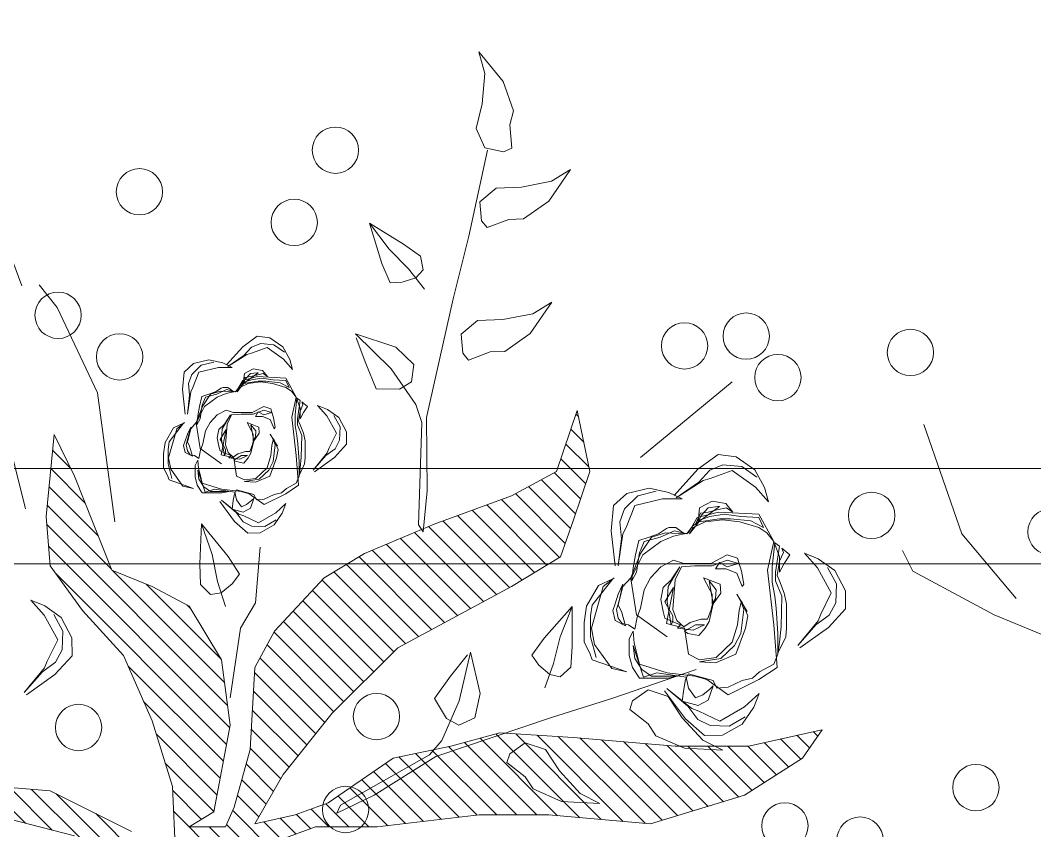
# Model space of a CAD drawing. Header units: millimetres. Extents: x -122165 to 59500, y -31598 to 53500.
# Drawn here: x 16424.6 to 16798.2, y 24159.1 to 24457.3 of the extents above; entities that cross this region are included whole.
import ezdxf

# ---------------------------------------------------------------- set-up
doc = ezdxf.new("R2010")
doc.units = ezdxf.units.MM
doc.header["$MEASUREMENT"] = 0
for name, color, linetype, lineweight in [('ARC_A_ R.C.C', 162, 'Continuous', 40), ('ARC_A_R.C.C. Hatch', 8, 'Continuous', 5), ('I_FUR', 7, 'Continuous', 18), ('Lan_Planter', 74, 'Continuous', 13)]:
    doc.layers.add(name, color=color, linetype=linetype, lineweight=lineweight)

# ---------------------------------------------------------------- blocks, each defined once
blk = doc.blocks.new('ARC$1$Existing Layout$0$col gf 180116')
at = {"layer": 'ARC_A_R.C.C. Hatch'}
h = blk.add_hatch(color=256, dxfattribs=at)
h.dxf.hatch_style = 1
h.paths.add_polyline_path([(201.73999, 26.78621), (202.64, 26.78621), (202.64, 26.48621), (201.73999, 26.48621)])
edge = h.paths.add_edge_path()
edge.add_line((216.33999, 22.98621), (216.13999, 22.98621))
edge.add_line((216.13999, 22.98621), (216.13999, 25.58621))
edge.add_line((216.13999, 25.58621), (218.33999, 25.58621))
edge.add_line((218.33999, 25.58621), (218.33999, 22.98621))
edge.add_line((218.33999, 22.98621), (218.03999, 22.98621))
h.paths.add_polyline_path([(207.13999, 25.88621), (207.43999, 25.88621), (207.43999, 26.78621), (207.13999, 26.78621)])
h.paths.add_polyline_path([(208.03999, 20.48621), (208.03999, 20.78621), (207.13999, 20.78621), (207.13999, 20.48621)])
h.paths.add_polyline_path([(202.63999, 32.78621), (202.63999, 32.48621), (201.73999, 32.48621), (201.73999, 32.78621)])
h.paths.add_polyline_path([(191.23999, 20.48621), (191.23999, 20.78621), (190.33999, 20.78621), (190.33999, 20.48621)])
h.paths.add_polyline_path([(184.03999, 20.48621), (184.03999, 20.78621), (183.13999, 20.78621), (183.13999, 20.48621)])
h.paths.add_polyline_path([(220.63999, 14.18621), (220.33999, 14.18621), (220.33999, 13.28621), (220.63999, 13.28621)])
h.paths.add_polyline_path([(220.63999, 20.48621), (220.63999, 20.78621), (219.73999, 20.78621), (219.73999, 20.48621)])
h.paths.add_polyline_path([(220.63999, 25.28621), (220.63999, 25.58621), (219.73999, 25.58621), (219.73999, 25.28621)])
h.paths.add_polyline_path([(220.63999, 32.78621), (220.63999, 32.48621), (219.73999, 32.48621), (219.73999, 32.78621)])
h.paths.add_polyline_path([(220.33999, 37.28621), (220.63999, 37.28621), (220.63999, 38.18621), (220.33999, 38.18621)])
h.paths.add_polyline_path([(201.13999, 43.28621), (201.43999, 43.28621), (201.43999, 44.18621), (201.13999, 44.18621)])
h.paths.add_polyline_path([(196.33999, 43.28621), (196.63999, 43.28621), (196.63999, 44.18621), (196.33999, 44.18621)])
h.paths.add_polyline_path([(190.33999, 43.28621), (190.63999, 43.28621), (190.63999, 44.18621), (190.33999, 44.18621)])
h.paths.add_polyline_path([(207.13999, 43.28621), (207.43999, 43.28621), (207.43999, 44.18621), (207.13999, 44.18621)])
h.paths.add_polyline_path([(220.63999, 56.78621), (220.33999, 56.78621), (220.33999, 55.88621), (220.63999, 55.88621)])
h.paths.add_polyline_path([(220.33999, 50.78621), (220.63999, 50.78621), (220.63999, 49.88621), (220.33999, 49.88621)])
h.paths.add_polyline_path([(226.33999, 50.78621), (226.63999, 50.78621), (226.63999, 49.88621), (226.33999, 49.88621)])
h.paths.add_polyline_path([(220.33999, 43.28621), (220.63999, 43.28621), (220.63999, 44.18621), (220.33999, 44.18621)])
h.paths.add_polyline_path([(232.63999, 44.18621), (232.63999, 43.88621), (231.73999, 43.88621), (231.73999, 44.18621)])
h.paths.add_polyline_path([(232.63999, 50.48621), (232.63999, 50.78621), (231.73999, 50.78621), (231.73999, 50.48621)])
h.paths.add_polyline_path([(232.63999, 55.88621), (232.63999, 56.18621), (231.73999, 56.18621), (231.73999, 55.88621)])
h.paths.add_polyline_path([(213.13999, 43.28621), (213.43999, 43.28621), (213.43999, 44.18621), (213.13999, 44.18621)])
h.paths.add_polyline_path([(226.63999, 7.88621), (226.63999, 8.18621), (225.73999, 8.18621), (225.73999, 7.88621)])
h.paths.add_polyline_path([(226.63999, 13.28621), (226.63999, 13.58621), (225.73999, 13.58621), (225.73999, 13.28621)])
h.paths.add_polyline_path([(201.73999, 20.78621), (201.73999, 20.48621), (202.63999, 20.48621), (202.63999, 20.78621)])
h.paths.add_polyline_path([(184.03999, 25.88621), (184.03999, 26.18621), (183.13999, 26.18621), (183.13999, 25.88621)])
h.paths.add_polyline_path([(183.13999, 14.18621), (183.13999, 13.88621), (184.03999, 13.88621), (184.03999, 14.18621)])
h.paths.add_polyline_path([(202.63999, 13.88621), (202.63999, 14.18621), (201.73999, 14.18621), (201.73999, 13.88621)])
h.paths.add_polyline_path([(196.33999, 13.28621), (196.63999, 13.28621), (196.63999, 14.18621), (196.33999, 14.18621)])
h.paths.add_polyline_path([(190.33999, 13.28621), (190.63999, 13.28621), (190.63999, 14.18621), (190.33999, 14.18621)])
h.paths.add_polyline_path([(196.33999, 25.88621), (196.63999, 25.88621), (196.63999, 26.78621), (196.33999, 26.78621)])
h.paths.add_polyline_path([(190.33999, 25.88621), (190.63999, 25.88621), (190.63999, 26.78621), (190.33999, 26.78621)])
h.paths.add_polyline_path([(214.03999, 13.28621), (214.03999, 13.58621), (213.13999, 13.58621), (213.13999, 13.28621)])
h.paths.add_polyline_path([(213.13999, 20.78621), (213.13999, 20.48621), (214.03999, 20.48621), (214.03999, 20.78621)])
h.paths.add_polyline_path([(213.43999, 26.78621), (213.13999, 26.78621), (213.13999, 25.88621), (213.43999, 25.88621)])
h.paths.add_polyline_path([(214.03999, 32.78621), (214.03999, 32.48621), (213.13999, 32.48621), (213.13999, 32.78621)])
h.paths.add_polyline_path([(214.03999, 7.88621), (214.03999, 8.18621), (213.13999, 8.18621), (213.13999, 7.88621)])
h.paths.add_polyline_path([(226.63999, 20.48621), (226.63999, 20.78621), (225.73999, 20.78621), (225.73999, 20.48621)])
h.paths.add_polyline_path([(226.63999, 25.28621), (226.63999, 25.58621), (225.73999, 25.58621), (225.73999, 25.28621)])
h.paths.add_polyline_path([(226.63999, 32.78621), (226.63999, 32.48621), (225.73999, 32.48621), (225.73999, 32.78621)])
h.paths.add_polyline_path([(226.63999, 37.28621), (226.63999, 37.58621), (225.73999, 37.58621), (225.73999, 37.28621)])
h.paths.add_polyline_path([(225.73999, 44.18621), (225.73999, 43.88621), (226.63999, 43.88621), (226.63999, 44.18621)])
h.paths.add_polyline_path([(226.63999, 56.78621), (226.33999, 56.78621), (226.33999, 55.88621), (226.63999, 55.88621)])
h.paths.add_polyline_path([(214.03999, 55.88621), (214.03999, 56.18621), (213.13999, 56.18621), (213.13999, 55.88621)])
h.paths.add_polyline_path([(213.13999, 37.28621), (213.43999, 37.28621), (213.43999, 38.18621), (213.13999, 38.18621)])
h.paths.add_polyline_path([(214.03999, 50.78621), (213.73999, 50.78621), (213.73999, 49.88621), (214.03999, 49.88621)])
h.paths.add_polyline_path([(207.13999, 37.28621), (207.43999, 37.28621), (207.43999, 38.18621), (207.13999, 38.18621)])
h.paths.add_polyline_path([(207.13999, 49.88621), (207.43999, 49.88621), (207.43999, 50.78621), (207.13999, 50.78621)])
h.paths.add_polyline_path([(183.13999, 50.18621), (183.13999, 49.88621), (184.03999, 49.88621), (184.03999, 50.18621)])
h.paths.add_polyline_path([(183.13999, 38.18621), (183.13999, 37.88621), (184.03999, 37.88621), (184.03999, 38.18621)])
h.paths.add_polyline_path([(201.73999, 37.58621), (201.73999, 37.28621), (202.63999, 37.28621), (202.63999, 37.58621)])
h.paths.add_polyline_path([(196.33999, 37.28621), (196.63999, 37.28621), (196.63999, 38.18621), (196.33999, 38.18621)])
h.paths.add_polyline_path([(190.33999, 37.28621), (190.63999, 37.28621), (190.63999, 38.18621), (190.33999, 38.18621)])
h.paths.add_polyline_path([(201.13999, 49.88621), (201.43999, 49.88621), (201.43999, 50.78621), (201.13999, 50.78621)])
h.paths.add_polyline_path([(196.33999, 49.88621), (196.63999, 49.88621), (196.63999, 50.78621), (196.33999, 50.78621)])
h.paths.add_polyline_path([(190.33999, 49.88621), (190.63999, 49.88621), (190.63999, 50.78621), (190.33999, 50.78621)])
h.paths.add_polyline_path([(220.63999, 8.18621), (220.33999, 8.18621), (220.33999, 7.28621), (220.63999, 7.28621)])
h.paths.add_polyline_path([(195.73999, 20.48621), (195.73999, 20.78621), (196.63999, 20.78621), (196.63999, 20.48621)])
h.paths.add_polyline_path([(183.13999, 43.58621), (183.13999, 43.28621), (184.03999, 43.28621), (184.03999, 43.58621)])
blk = doc.blocks.new('ARC')
at = {"layer": 'ARC_A_ R.C.C', "extrusion": (4.48937e-09, -4.26518e-20, 1), "xscale": 999.9941761349517, "yscale": 999.9941761349517, "zscale": 999.9941761349517}
blk.add_blockref('ARC$1$Existing Layout$0$col gf 180116', (-183138.93, -13286.14, -0.89), dxfattribs=at)
blk = doc.blocks.new('b-85')
at = {"color": 97, "true_color": 0x446a2a}
for p, q in [((280.98, 622.72), (301.12, 632.69)), ((238.57, 543.73), (280.98, 622.72)), ((317.03, 575.18), (423.06, 611.99)), ((254.47, 522.26), (317.03, 575.18)), ((201.46, 454), (238.57, 543.73)), ((36.57, 221.08), (73.76, 258.27)), ((557.71, 224.7), (648.9, 258.45)), ((24.39, 173.32), (44.53, 252.31)), ((29.93, 195.04), (71.09, 236.2)), ((341.41, 220.87), (393.37, 233.9)), ((22.67, 168.38), (69.34, 215.06)), ((536.51, 190.19), (558.77, 207.83)), ((67.86, 197.09), (28.63, 118.1)), ((129.14, 22.69), (305.06, 198.6)), ((150.63, 24.78), (326.15, 200.3)), ((282.84, 137.59), (345.1, 199.86)), ((314.92, 150.27), (362.8, 198.15)), ((333.99, 200.93), (413.51, 193.26)), ((12.29, 138.61), (64.98, 191.3)), ((112.87, 25.82), (278.58, 191.53)), ((347, 162.95), (380.49, 196.44)), ((413.51, 193.26), (373.22, 173.32)), ((380.23, 176.79), (398.18, 194.74)), ((453.8, 151.08), (536.51, 190.19)), ((373.22, 173.32), (282.04, 137.28)), ((199.33, 125.77), (242.81, 165.65)), ((1.91, 108.83), (45.84, 152.76)), ((328.69, 134.21), (453.8, 151.08)), ((172.99, 27.75), (281.7, 136.46)), ((282.04, 137.28), (266.13, 98.16)), ((96.6, 28.95), (188.9, 121.24)), ((135.72, 98.16), (199.33, 125.77)), ((80.33, 32.07), (154.63, 106.37)), ((195.67, 31.03), (268.41, 103.76)), ((64.06, 35.2), (123.06, 94.2)), ((72.1, 78.22), (135.72, 98.16)), ((266.13, 98.16), (247.05, 62.12)), ((47.79, 38.33), (94.81, 85.34)), ((-203.28, -173.95), (47.78, 77.11)), ((-11.66, 74.39), (72.1, 78.22)), ((40.29, 50.23), (68.11, 78.04)), ((32.87, 62.12), (32.87, 26.84)), ((47.71, 38.35), (32.87, 62.12)), ((247.05, 62.12), (195.09, 30.68)), ((244.81, 60.76), (248.04, 64)), ((268.06, 51.27), (258.32, 41.49)), ((288.11, 51.86), (268.06, 51.27)), ((326.79, 50.12), (288.11, 51.86)), ((295.1, 24.33), (326.79, 50.12)), ((297, 39.75), (326.79, 50.12)), ((-177.39, -167.46), (32.87, 42.8)), ((258.32, 41.49), (259.99, 31.16)), ((270.79, 34.48), (297, 39.75)), ((131.48, 22.24), (47.71, 38.35)), ((195.09, 30.68), (131.48, 22.24)), ((246.83, 26.96), (270.79, 34.48)), ((259.99, 31.16), (268.67, 20.34)), ((-39.59, -49.05), (35.25, 25.79)), ((-11.28, -40.14), (48.7, 19.84)), ((32.87, 26.84), (51.95, 18.41)), ((225.84, 12.27), (157.98, 22.24)), ((268.67, 20.34), (278.02, 13.2)), ((278.02, 13.2), (295.1, 24.33)), ((42.81, -5.45), (63.51, 15.25)), ((51.95, 18.41), (108.15, 3.07)), ((55.1, -12.56), (78.75, 11.09)), ((250.23, -2.3), (225.84, 12.27)), ((329.22, 18.17), (317.87, 5.32)), ((67.39, -19.67), (93.99, 6.93)), ((79.68, -26.78), (109.45, 2.99)), ((90.95, -34.9), (127.78, 1.93)), ((101.72, -43.53), (146.12, 0.87)), ((108.15, 3.07), (187.67, -1.53)), ((317.87, 5.32), (318.16, -6.93)), ((324.64, 1.36), (324.39, -11.39)), ((328.93, 9.8), (324.64, 1.36)), ((36.05, -1.53), (44.53, -40.65)), ((83.76, -29.14), (36.05, -1.53)), ((112.5, -52.15), (164.46, -0.19)), ((123.27, -60.78), (182.79, -1.25)), ((134.04, -69.4), (196.87, -6.57)), ((187.67, -1.53), (222.66, -20.71)), ((304.3, -6.9), (250.23, -2.3)), ((318.16, -6.93), (325.74, -20.43)), ((20.89, -27.37), (37.95, -10.31)), ((144.64, -78.2), (209.4, -13.44)), ((324.39, -11.39), (330.67, -22.43)), ((32.87, -60.59), (20.15, -25.31)), ((26.03, -41.63), (41.41, -26.25)), ((143.14, -76.69), (83.76, -29.14)), ((154.34, -87.9), (221.93, -20.31)), ((164.04, -97.6), (232.13, -29.51)), ((222.66, -20.71), (274.62, -69.02)), ((325.74, -20.43), (337.09, -28.19)), ((173.73, -107.3), (242.18, -38.86)), ((31.17, -55.88), (45.03, -42.02)), ((44.53, -40.65), (56.2, -72.86)), ((183.43, -117), (252.23, -48.2)), ((32.87, -73.58), (50.19, -56.27)), ((193.12, -126.7), (262.28, -57.55)), ((32.87, -120.4), (32.87, -60.59)), ((202.82, -136.4), (272.33, -66.9)), ((32.87, -92.98), (55.34, -70.51)), ((56.2, -72.86), (99.67, -135.74)), ((206.76, -140.34), (143.14, -76.69)), ((210.79, -147.84), (280.21, -78.41)), ((274.62, -69.02), (297.94, -108.13)), ((32.87, -112.38), (62.82, -82.43)), ((46.41, -81.15), (53.93, -84.66)), ((63.67, -117.32), (46.41, -81.15)), ((53.93, -84.66), (102.7, -171)), ((34.07, -130.58), (70.74, -93.9)), ((217.57, -160.45), (287.46, -90.56)), ((36.11, -147.93), (78.67, -105.37)), ((224.35, -173.07), (294.71, -102.71)), ((297.94, -108.13), (326.57, -175.62)), ((477.11, -133.99), (510.96, -99.29)), ((510.96, -99.29), (498.31, -138.49)), ((38.16, -165.28), (86.6, -116.84)), ((101.37, -177.41), (63.67, -117.32)), ((231.13, -185.68), (301.14, -115.67)), ((457.85, -119.39), (482.42, -109.19)), ((579.25, -124.83), (618.33, -112.87)), ((593.12, -131.84), (618.33, -112.87)), ((618.33, -112.87), (598.23, -145.97)), ((44.53, -219.33), (32.87, -120.4)), ((457.61, -142.13), (457.85, -119.39)), ((560.5, -132.82), (579.25, -124.83)), ((40.21, -182.63), (94.53, -128.31)), ((99.67, -135.74), (111.33, -191.73)), ((237.92, -198.3), (306.92, -129.3)), ((442.74, -158), (477.11, -133.99)), ((561.23, -144.56), (560.5, -132.82)), ((574.14, -150.68), (593.12, -131.84)), ((42.25, -199.99), (100.84, -141.39)), ((266.13, -250.78), (206.76, -140.34)), ((244.7, -210.91), (312.7, -142.92)), ((464.56, -153.73), (457.61, -142.13)), ((498.31, -138.49), (481.39, -155.84)), ((565.38, -157.79), (561.23, -144.56)), ((598.23, -145.97), (586.57, -162.29)), ((44.3, -217.34), (104.19, -157.45)), ((251.48, -223.53), (318.47, -156.54)), ((481.39, -155.84), (464.56, -153.73)), ((554.56, -166.39), (574.14, -150.68)), ((319.06, -164.89), (325.97, -160.3)), ((358.93, -168.98), (319.06, -164.89)), ((325.97, -160.3), (425.08, -163.61)), ((425.08, -163.61), (442.74, -158)), ((573.03, -164.94), (565.38, -157.79)), ((586.57, -162.29), (573.03, -164.94)), ((44.53, -236.5), (107.53, -173.5)), ((102.7, -171), (116.68, -183.16)), ((137.97, -187.59), (157.51, -175.96)), ((157.51, -175.96), (179.02, -191.63)), ((258.26, -236.14), (324.25, -170.16)), ((326.57, -175.62), (354.14, -250.78)), ((429.86, -168.08), (358.93, -168.98)), ((545.14, -194.16), (429.86, -168.08)), ((139.12, -289.41), (101.37, -177.41)), ((116.68, -183.16), (155.08, -200.01)), ((265.05, -248.76), (329.69, -184.12)), ((44.53, -255.9), (110.88, -189.55)), ((111.33, -191.73), (124.05, -239.27)), ((131.69, -199.57), (137.97, -187.59)), ((179.02, -191.63), (199.74, -208.01)), ((605.92, -209.29), (545.14, -194.16)), ((44.53, -275.3), (114.87, -204.96)), ((138.64, -215.03), (131.69, -199.57)), ((155.08, -200.01), (202.33, -210.84)), ((272.26, -260.95), (334.89, -198.31)), ((485.54, -209.05), (492.25, -203.42)), ((492.25, -203.42), (510.72, -201.97)), ((510.72, -201.97), (523.96, -217.75)), ((162.27, -220.45), (138.64, -215.03)), ((202.33, -210.84), (162.27, -220.45)), ((279.55, -273.05), (340.1, -212.5)), ((493.57, -230.17), (485.54, -209.05)), ((689.2, -227.58), (605.92, -209.29)), ((691.34, -224.77), (710.17, -216.41)), ((710.17, -216.41), (734.13, -222.36)), ((43.79, -295.43), (118.97, -220.26)), ((44.53, -286.82), (44.53, -219.33)), ((523.96, -217.75), (524.88, -242.41)), ((614.1, -227.13), (620.81, -221.5)), ((620.81, -221.5), (639.28, -220.05)), ((639.28, -220.05), (652.52, -235.83)), ((687.62, -242.92), (691.34, -224.77)), ((734.13, -222.36), (763.7, -224.96)), ((784.44, -219.08), (755.76, -242.74)), ((763.7, -224.96), (784.44, -219.08)), ((41.97, -316.65), (123.06, -235.56)), ((286.84, -285.16), (345.3, -226.69)), ((493.96, -244.14), (493.57, -230.17)), ((622.13, -248.25), (614.1, -227.13)), ((652.52, -235.83), (653.44, -260.5)), ((124.05, -239.27), (119.81, -310.59)), ((294.13, -297.27), (350.51, -240.89)), ((511.29, -268.84), (493.96, -244.14)), ((524.88, -242.41), (530.57, -271.55)), ((691.18, -250.93), (687.62, -242.92)), ((755.76, -242.74), (727.22, -252.55)), ((40.16, -337.87), (123.13, -254.9)), ((81.53, -264.13), (95.38, -246.28)), ((95.38, -246.28), (103.68, -249.08)), ((103.68, -249.08), (114.54, -264.09)), ((294.76, -298.32), (266.13, -250.78)), ((307.87, -302.92), (356.18, -254.61)), ((354.14, -250.78), (377.46, -294.49)), ((622.52, -262.22), (622.13, -248.25)), ((713.69, -249.06), (691.18, -250.93)), ((727.22, -252.55), (713.69, -249.06)), ((69.81, -271.74), (81.53, -264.13)), ((114.54, -264.09), (107.96, -283.61)), ((639.85, -286.92), (622.52, -262.22)), ((653.44, -260.5), (659.13, -289.63)), ((38.34, -359.08), (121.9, -275.52)), ((57.74, -299.39), (69.81, -271.74)), ((189.85, -277.33), (199.49, -270.59)), ((199.49, -270.59), (216.08, -282.44)), ((322.23, -307.96), (362.93, -267.26)), ((541.96, -289.85), (511.29, -268.84)), ((530.57, -271.55), (541.96, -289.85)), ((107.96, -283.61), (87.38, -297.24)), ((167.74, -282.99), (191.35, -291.54)), ((180.71, -287.76), (189.85, -277.33)), ((216.08, -282.44), (246.63, -309.58)), ((336.66, -312.93), (369.68, -279.91)), ((36.05, -385.75), (44.53, -286.82)), ((157.85, -349.18), (139.12, -289.41)), ((178.59, -298.01), (180.71, -287.76)), ((191.35, -291.54), (217.31, -297.94)), ((351.16, -317.82), (376.43, -292.55)), ((377.46, -294.49), (436.84, -314.43)), ((670.53, -307.93), (639.85, -286.92)), ((659.13, -289.63), (670.53, -307.93)), ((36.52, -380.3), (120.67, -296.14)), ((55.77, -336.52), (57.74, -299.39)), ((87.38, -297.24), (65.46, -317.27)), ((187.91, -308.2), (178.59, -298.01)), ((217.31, -297.94), (246.63, -309.58)), ((329.75, -310.59), (294.76, -298.32)), ((365.67, -322.72), (389.76, -298.62)), ((382.02, -325.76), (404.28, -303.5)), ((119.81, -310.59), (111.33, -409.52)), ((207.91, -309.65), (187.91, -308.2)), ((246.63, -309.58), (207.91, -309.65)), ((377.46, -326.7), (329.75, -310.59)), ((436.84, -314.43), (377.46, -326.7)), ((406.47, -320.7), (418.81, -308.37)), ((430.92, -315.65), (433.33, -313.25)), ((39.39, -396.82), (119.27, -316.95)), ((65.46, -317.27), (55.77, -336.52)), ((43.89, -411.72), (117.45, -338.16)), ((48.39, -426.62), (115.63, -359.38)), ((52.89, -441.51), (113.81, -380.6)), ((121.3, -390.91), (133.03, -383.31)), ((464.41, -464.74), (391.25, -375.78)), ((63.62, -477.01), (36.05, -385.75)), ((109.24, -418.57), (121.3, -390.91)), ((57.39, -456.41), (111.99, -401.81)), ((111.33, -409.52), (111.33, -480.85)), ((61.89, -471.31), (111.33, -421.87)), ((107.27, -455.7), (109.24, -418.57)), ((68.31, -484.29), (111.33, -441.27)), ((116.96, -436.45), (107.27, -455.7)), ((121.47, -437.98), (121.89, -455.46)), ((75.9, -496.09), (111.33, -460.67)), ((99.67, -533), (63.62, -477.01)), ((83.5, -507.89), (111.33, -480.06)), ((111.33, -480.85), (127.23, -552.17)), ((91.1, -519.69), (114.72, -496.07)), ((98.7, -531.49), (118.26, -511.93)), ((109.65, -539.94), (121.8, -527.79)), ((127.23, -552.17), (99.67, -533)), ((121.09, -547.9), (125.34, -543.65))]:
    blk.add_line(p, q, dxfattribs=at)
at = {"color": 30, "true_color": 0xef731a}
for p, q in [((72.1, 248.48), (67.86, 197.09)), ((160.95, 220.15), (180.84, 192.39)), ((163.23, 222.2), (183.27, 204.58)), ((187.25, 202.46), (163.23, 222.2)), ((252.68, 215.82), (238.45, 202.98)), ((247.26, 202.37), (252.68, 215.82)), ((183.27, 204.58), (192.79, 191.75)), ((193.79, 199.8), (187.25, 202.46)), ((214.26, 189.71), (193.79, 199.8)), ((238.45, 202.98), (214.26, 189.71)), ((235.88, 186.37), (247.26, 202.37)), ((242.81, 165.65), (286.28, 197.09)), ((286.28, 197.09), (333.99, 200.93)), ((180.84, 192.39), (198.89, 175.84)), ((192.79, 191.75), (204.73, 185.39)), ((222.93, 184.68), (238.87, 193.36)), ((204.73, 185.39), (222.93, 184.68)), ((216.38, 175.91), (235.88, 186.37)), ((198.89, 175.84), (216.38, 175.91)), ((361.24, 57.98), (369.41, 81.6)), ((379.8, 79.99), (363.47, 68.18)), ((369.41, 81.6), (373.86, 83.21)), ((384.99, 82.67), (370.89, 78.91)), ((373.86, 83.21), (381.28, 86.97)), ((390.93, 82.14), (379.8, 79.99)), ((381.28, 86.97), (394.64, 86.97)), ((399.09, 82.67), (384.99, 82.67)), ((419.13, 74.08), (390.93, 82.14)), ((394.64, 86.97), (405.77, 85.36)), ((406.52, 81.6), (399.09, 82.67)), ((405.77, 85.36), (419.88, 77.3)), ((424.33, 67.64), (406.52, 81.6)), ((425.07, 66.57), (419.13, 74.08)), ((419.88, 77.3), (424.33, 67.64)), ((363.47, 68.18), (361.24, 57.98)), ((392.41, 59.05), (396.12, 66.03)), ((402.06, 61.74), (392.41, 59.05)), ((393.9, 61.2), (393.16, 56.9)), ((397.61, 63.88), (393.9, 61.2)), ((396.12, 66.03), (402.8, 67.64)), ((403.55, 64.96), (397.61, 63.88)), ((406.52, 63.88), (402.06, 61.74)), ((402.8, 67.64), (407.26, 66.03)), ((409.48, 63.35), (403.55, 64.96)), ((419.13, 60.66), (406.52, 63.88)), ((407.26, 66.03), (413.94, 63.88)), ((420.62, 60.66), (409.48, 63.35)), ((413.94, 63.88), (420.62, 60.66)), ((425.07, 55.29), (419.13, 60.66)), ((433.23, 66.03), (456.99, 68.71)), ((433.23, 63.88), (451.79, 61.74)), ((454.76, 60.66), (433.23, 63.88)), ((451.79, 61.74), (462.92, 62.81)), ((459.21, 58.51), (454.76, 60.66)), ((456.99, 68.71), (474.06, 67.1)), ((462.92, 62.81), (471.83, 59.59)), ((471.83, 59.59), (480.74, 50.46)), ((474.06, 67.1), (482.22, 57.98)), ((364.21, 54.22), (356.79, 49.39)), ((356.79, 49.39), (356.79, 42.95)), ((379.05, 53.68), (357.53, 46.7)), ((360.5, 30.6), (366.44, 49.39)), ((362.73, 47.78), (370.15, 52.61)), ((372.37, 56.37), (364.21, 54.22)), ((366.44, 49.39), (374.6, 51.54)), ((370.15, 52.61), (379.05, 53.68)), ((383.51, 56.37), (372.37, 56.37)), ((374.6, 51.54), (380.54, 53.15)), ((380.54, 53.15), (388.7, 53.68)), ((388.7, 53.68), (383.51, 56.37)), ((384.99, 30.6), (399.84, 51.54)), ((393.16, 56.9), (390.19, 52.61)), ((390.19, 52.61), (398.35, 51)), ((398.35, 51), (404.29, 48.85)), ((399.84, 51.54), (424.33, 55.29)), ((422.84, 54.76), (431.75, 53.68)), ((428.78, 51.54), (422.84, 54.76)), ((424.33, 55.29), (440.66, 47.24)), ((441.4, 48.85), (425.07, 55.29)), ((442.14, 49.39), (428.78, 51.54)), ((431.75, 53.68), (440.66, 52.07)), ((440.66, 52.07), (450.31, 49.93)), ((443.63, 48.85), (442.14, 49.39)), ((450.31, 49.93), (452.53, 42.95)), ((474.06, 52.61), (459.21, 58.51)), ((478.51, 33.82), (474.06, 52.61)), ((480.74, 50.46), (483.7, 38.11)), ((482.22, 57.98), (485.93, 42.95)), ((356.79, 42.95), (356.79, 30.06)), ((357.53, 46.7), (360.5, 37.58)), ((358.27, 41.34), (362.73, 47.78)), ((358.27, 23.62), (358.27, 41.34)), ((404.29, 48.85), (416.91, 46.17)), ((416.91, 46.17), (425.07, 41.87)), ((425.07, 41.87), (432.49, 34.89)), ((440.66, 47.24), (449.56, 34.89)), ((452.53, 41.34), (441.4, 48.85)), ((449.56, 46.17), (443.63, 48.85)), ((452.53, 35.43), (449.56, 46.17)), ((452.53, 42.95), (454.76, 36.5)), ((455.5, 31.67), (452.53, 41.34)), ((485.93, 42.95), (482.96, 29.53)), ((348.38, 32.46), (329.22, 18.17)), ((336.35, 13.82), (349.85, 30.89)), ((349.85, 30.89), (337.78, 16.63)), ((356.79, 30.06), (358.27, 23.62)), ((360.5, 37.58), (357.53, 17.72)), ((358.27, 11.81), (360.5, 30.6)), ((393.9, 31.14), (390.93, 18.79)), ((408.74, 30.6), (393.16, 27.92)), ((418.39, 26.3), (393.9, 31.14)), ((394.64, 25.77), (397.61, 32.21)), ((397.61, 32.21), (402.06, 33.28)), ((399.09, 26.84), (408.74, 32.21)), ((402.06, 33.28), (410.23, 34.89)), ((408.74, 32.21), (418.39, 26.3)), ((419.13, 30.06), (408.74, 30.6)), ((410.23, 34.89), (418.39, 33.28)), ((418.39, 33.28), (423.59, 27.92)), ((432.49, 22.01), (419.13, 30.06)), ((432.49, 34.89), (436.95, 26.3)), ((449.56, 34.89), (453.27, 26.3)), ((456.99, 25.77), (452.53, 35.43)), ((454.76, 36.5), (458.47, 31.14)), ((454.76, 18.79), (455.5, 31.67)), ((458.47, 31.14), (459.21, 29.53)), ((478.51, 20.4), (478.51, 33.82)), ((338.23, 9.66), (341.2, 20.4)), ((341.2, 20.4), (349.37, 19.33)), ((389.44, 12.88), (390.93, 23.62)), ((390.93, 23.62), (393.16, 21.47)), ((396.12, 24.16), (391.67, 19.33)), ((393.16, 27.92), (395.38, 26.84)), ((393.16, 21.47), (394.64, 25.77)), ((395.38, 26.84), (399.09, 26.84)), ((403.55, 26.84), (396.12, 24.16)), ((423.59, 25.23), (403.55, 26.84)), ((423.59, 27.92), (432.49, 22.01)), ((432.49, 20.94), (423.59, 25.23)), ((433.23, 11.81), (432.49, 20.94)), ((436.95, 26.3), (434.72, 19.33)), ((453.27, 26.3), (455.5, 16.1)), ((454.76, 17.18), (456.99, 25.77)), ((459.21, 24.69), (454.76, 18.79)), ((459.21, 29.53), (459.21, 24.69)), ((482.96, 29.53), (478.51, 20.4)), ((479.38, 24.58), (490, 9.21)), ((491.15, 6.27), (479.38, 24.58)), ((480.99, 25.99), (498.67, 9.91)), ((337.78, 16.63), (328.93, 9.8)), ((334.57, 9.21), (336.35, 13.82)), ((350.11, 16.1), (343.43, 11.27)), ((343.43, 11.27), (345.65, 6.44)), ((349.37, 19.33), (356.05, 18.25)), ((357.53, 17.72), (350.11, 16.1)), ((359.76, 16.1), (355.3, -0.54)), ((356.05, 18.25), (359.76, 16.1)), ((356.05, 3.76), (358.27, 11.81)), ((373.12, 16.1), (369.41, 8.59)), ((390.93, 18.79), (373.12, 16.1)), ((385.73, 9.13), (387.22, 16.64)), ((387.22, 16.64), (388.7, 18.79)), ((388.7, 18.79), (393.16, 11.27)), ((393.16, 5.37), (389.44, 12.88)), ((391.67, 19.33), (394.64, 15.03)), ((393.16, 11.27), (393.16, 5.37)), ((394.64, 15.03), (396.87, 7.52)), ((433.23, 0), (433.23, 11.81)), ((434.72, 19.33), (434.72, 1.07)), ((459.95, 13.42), (454.76, 17.18)), ((454.76, 15.57), (464.41, 8.05)), ((459.21, 12.88), (454.76, 15.57)), ((455.5, 16.1), (465.89, 10.2)), ((462.92, 4.83), (459.21, 12.88)), ((473.31, -4.83), (459.95, 13.42)), ((461.44, 11.27), (468.86, 8.05)), ((462.92, 9.13), (461.44, 11.27)), ((465.89, 10.2), (469.6, -4.29)), ((498.67, 9.91), (508.71, -3.99)), ((327.79, -5.26), (334.57, 9.21)), ((341.94, 2.68), (338.23, 9.66)), ((351.59, -0.54), (341.94, 2.68)), ((345.65, 6.44), (349.37, 1.61)), ((345.65, -10.74), (356.05, 3.76)), ((349.37, 1.61), (351.59, -0.54)), ((367.18, -2.15), (367.92, 8.59)), ((367.92, 8.59), (370.15, -5.91)), ((369.41, 8.59), (370.89, -2.68)), ((390.93, 4.83), (385.73, 9.13)), ((395.38, 2.15), (390.93, 4.83)), ((407.26, -0.54), (395.38, 2.15)), ((396.87, 7.52), (396.87, 3.22)), ((396.87, 3.22), (402.8, 1.07)), ((402.8, 1.07), (406.52, 0)), ((406.52, 0), (414.68, -5.91)), ((422.84, 2.15), (407.26, -0.54)), ((407.26, 0), (410.97, -2.15)), ((413.94, 0), (407.26, 0)), ((416.91, 1.61), (413.94, 0)), ((425.07, 5.91), (416.91, 1.61)), ((416.91, -2.68), (422.84, 2.15)), ((420.62, -5.37), (425.07, 5.91)), ((436.95, -10.2), (433.23, 0)), ((434.72, 1.07), (440.66, -10.2)), ((462.92, 9.66), (467.38, 7.52)), ((472.57, 8.59), (462.92, 9.66)), ((465.15, -4.83), (462.92, 9.13)), ((464.41, -6.98), (462.92, 4.83)), ((464.41, 8.05), (466.63, 1.61)), ((466.63, 1.61), (468.12, -8.05)), ((467.38, 7.52), (472.57, 2.68)), ((468.86, 8.05), (469.6, 2.68)), ((469.6, 2.68), (471.09, -3.22)), ((477.02, 0), (472.57, 8.59)), ((472.57, 2.68), (473.31, -3.76)), ((475.54, -9.13), (477.02, 0)), ((490, 9.21), (498.14, 1.55)), ((492.47, 1.51), (491.15, 6.27)), ((497.81, -13.55), (492.47, 1.51)), ((498.14, 1.55), (501.59, -7.27)), ((337.4, -22.01), (327.79, -5.26)), ((355.3, -0.54), (350.11, -3.22)), ((350.11, -3.22), (350.85, -10.74)), ((373.12, -16.1), (367.18, -2.15)), ((370.15, -5.91), (379.05, -15.03)), ((370.89, -2.68), (381.28, -13.42)), ((410.97, -2.15), (416.91, -2.68)), ((414.68, -5.91), (420.62, -5.37)), ((428.04, -16.64), (431.01, -9.13)), ((431.01, -2.15), (435.46, -4.83)), ((431.01, -9.13), (431.01, -2.15)), ((435.46, -4.83), (432.49, -10.2)), ((462.92, -18.79), (464.41, -6.98)), ((465.15, -12.35), (465.15, -4.83)), ((468.12, -8.05), (466.63, -19.33)), ((469.6, -4.29), (468.12, -31.67)), ((469.6, -13.96), (475.54, -9.13)), ((472.57, -9.66), (469.6, -13.96)), ((471.09, -3.22), (472.57, -9.66)), ((473.31, -3.76), (473.31, -4.83)), ((501.59, -7.27), (500.6, -19.99)), ((508.71, -3.99), (507.23, -16.15)), ((356.05, -31.67), (345.65, -10.74)), ((350.85, -10.74), (355.3, -20.4)), ((390.93, -22.55), (373.12, -16.1)), ((379.05, -15.03), (387.22, -19.33)), ((381.28, -13.42), (393.16, -17.18)), ((387.22, -19.33), (403.55, -21.47)), ((393.16, -17.18), (402.8, -18.25)), ((413.94, -16.64), (402.06, -23.62)), ((402.8, -18.25), (409.48, -19.86)), ((408, -19.86), (413.94, -16.64)), ((419.13, -20.4), (428.04, -16.64)), ((438.43, -17.18), (429.52, -19.86)), ((432.49, -10.2), (434.72, -17.72)), ((434.72, -17.72), (436.95, -10.2)), ((440.66, -10.2), (438.43, -17.18)), ((459.21, -31.67), (462.92, -18.79)), ((463.67, -26.3), (465.15, -12.35)), ((466.63, -19.33), (465.89, -31.67)), ((486.62, -29.28), (497.81, -13.55)), ((507.23, -16.15), (498.38, -28.85)), ((337.09, -28.19), (346.58, -31.79)), ((346.58, -31.79), (337.4, -22.01)), ((355.3, -20.4), (356.79, -27.38)), ((356.79, -27.38), (361.24, -32.21)), ((399.09, -24.16), (390.93, -22.55)), ((409.48, -19.86), (399.09, -24.16)), ((403.55, -21.47), (408, -19.86)), ((420.62, -21.47), (419.13, -20.4)), ((429.52, -19.86), (420.62, -21.47)), ((459.21, -34.89), (463.67, -26.3)), ((476.53, -38.13), (486.62, -29.28)), ((498.38, -28.85), (486.33, -35.46)), ((500.6, -19.99), (493.28, -30.36)), ((364.21, -44.02), (356.05, -31.67)), ((361.24, -32.21), (366.44, -41.87)), ((430.27, -37.58), (393.16, -41.87)), ((449.56, -41.87), (430.27, -37.58)), ((468.12, -31.67), (449.56, -41.87)), ((449.56, -41.87), (455.5, -37.04)), ((455.5, -37.04), (459.21, -31.67)), ((465.89, -31.67), (459.21, -34.89)), ((486.33, -35.46), (476.53, -38.13)), ((393.16, -41.87), (364.21, -44.02)), ((366.44, -41.87), (373.12, -44.56)), ((373.12, -44.56), (381.28, -45.63)), ((373.86, -44.56), (384.99, -49.93)), ((387.22, -44.56), (373.86, -44.56)), ((381.28, -45.63), (391.67, -46.7)), ((404.29, -43.48), (387.22, -44.56)), ((391.67, -46.7), (412.45, -47.24)), ((412.45, -42.41), (404.29, -43.48)), ((407.26, -50.46), (414.68, -48.85)), ((422.1, -40.8), (412.45, -42.41)), ((412.45, -47.24), (422.84, -42.95)), ((414.68, -48.85), (422.84, -45.63)), ((432.49, -40.8), (422.1, -40.8)), ((422.84, -42.95), (428.78, -42.95)), ((422.84, -45.63), (426.55, -44.02)), ((426.55, -44.02), (436.2, -45.63)), ((428.78, -42.95), (446.59, -45.63)), ((428.78, -45.63), (439.17, -45.63)), ((434.72, -48.85), (428.78, -45.63)), ((448.82, -42.41), (432.49, -40.8)), ((440.66, -52.61), (434.72, -48.85)), ((436.2, -45.63), (442.14, -48.31)), ((439.17, -45.63), (449.56, -41.87)), ((445.11, -47.24), (440.66, -52.61)), ((442.14, -48.31), (445.11, -47.24)), ((446.59, -45.63), (448.82, -42.41)), ((379.01, -58.12), (393.04, -70.45)), ((395.83, -71.93), (379.01, -58.12)), ((384.99, -49.93), (390.93, -50.46)), ((390.93, -50.46), (397.61, -50.46)), ((397.61, -50.46), (407.26, -50.46)), ((377.42, -59.55), (391.34, -78.98)), ((441.63, -62.58), (431.67, -71.58)), ((437.84, -72), (441.63, -62.58)), ((393.04, -70.45), (399.71, -79.43)), ((400.41, -73.8), (395.83, -71.93)), ((414.74, -80.86), (400.41, -73.8)), ((431.67, -71.58), (414.74, -80.86)), ((420.81, -84.38), (431.96, -78.31)), ((429.87, -83.2), (437.84, -72)), ((391.34, -78.98), (403.98, -90.57)), ((399.71, -79.43), (408.07, -83.88)), ((408.07, -83.88), (420.81, -84.38)), ((416.22, -90.52), (429.87, -83.2)), ((403.98, -90.57), (416.22, -90.52)), ((482.42, -109.19), (507.2, -100.02)), ((201.46, -326.7), (212.06, -321.33)), ((212.06, -321.33), (231.14, -321.33)), ((231.14, -321.33), (247.05, -323.63)), ((247.05, -323.63), (267.19, -335.14)), ((183.43, -362.74), (195.09, -329)), ((209.94, -331.3), (186.61, -348.17)), ((195.09, -329), (201.46, -326.7)), ((217.36, -327.47), (197.21, -332.83)), ((225.84, -328.23), (209.94, -331.3)), ((237.51, -327.47), (217.36, -327.47)), ((266.13, -339.74), (225.84, -328.23)), ((248.11, -329), (237.51, -327.47)), ((273.56, -348.94), (248.11, -329)), ((274.62, -350.47), (266.13, -339.74)), ((267.19, -335.14), (273.56, -348.94)), ((185.6, -429.81), (157.85, -349.18)), ((186.61, -348.17), (183.43, -362.74)), ((227.96, -361.21), (233.26, -351.24)), ((235.38, -354.31), (230.08, -358.14)), ((233.26, -351.24), (242.81, -348.94)), ((243.87, -352.77), (235.38, -354.31)), ((248.11, -354.31), (241.75, -357.38)), ((242.81, -348.94), (249.17, -351.24)), ((252.35, -355.07), (243.87, -352.77)), ((266.13, -358.91), (248.11, -354.31)), ((249.17, -351.24), (258.71, -354.31)), ((258.71, -354.31), (268.25, -358.91)), ((286.28, -351.24), (320.21, -347.41)), ((286.28, -354.31), (312.79, -357.38)), ((317.03, -358.91), (286.28, -354.31)), ((320.21, -347.41), (344.59, -349.71)), ((344.59, -349.71), (356.26, -362.74)), ((229.02, -364.28), (224.78, -370.41)), ((241.75, -357.38), (227.96, -361.21)), ((230.08, -358.14), (229.02, -364.28)), ((268.25, -358.91), (252.35, -355.07)), ((274.62, -366.58), (266.13, -358.91)), ((312.79, -357.38), (328.69, -355.84)), ((323.39, -361.98), (317.03, -358.91)), ((344.59, -370.41), (323.39, -361.98)), ((328.69, -355.84), (341.41, -360.44)), ((341.41, -360.44), (354.14, -373.48)), ((356.26, -362.74), (361.56, -384.22)), ((133.03, -383.31), (146.87, -365.46)), ((146.87, -365.46), (155.18, -368.25)), ((155.18, -368.25), (166.03, -383.27)), ((187.67, -368.11), (177.07, -375.01)), ((208.88, -368.88), (178.13, -378.85)), ((185.55, -377.31), (196.15, -370.41)), ((199.33, -365.04), (187.67, -368.11)), ((190.85, -375.01), (202.52, -371.95)), ((196.15, -370.41), (208.88, -368.88)), ((215.24, -365.04), (199.33, -365.04)), ((202.52, -371.95), (211, -369.65)), ((211, -369.65), (222.66, -368.88)), ((222.66, -368.88), (215.24, -365.04)), ((217.36, -401.86), (238.57, -371.95)), ((224.78, -370.41), (236.44, -372.71)), ((236.44, -372.71), (244.93, -375.78)), ((238.57, -371.95), (273.56, -366.58)), ((271.43, -367.35), (284.16, -368.88)), ((279.92, -371.95), (271.43, -367.35)), ((273.56, -366.58), (296.88, -378.08)), ((297.94, -375.78), (274.62, -366.58)), ((299, -375.01), (279.92, -371.95)), ((284.16, -368.88), (296.88, -371.18)), ((296.88, -371.18), (310.67, -374.25)), ((350.96, -397.25), (344.59, -370.41)), ((354.14, -373.48), (358.38, -391.12)), ((166.03, -383.27), (159.46, -402.79)), ((177.07, -375.01), (177.07, -384.22)), ((178.13, -378.85), (182.37, -391.89)), ((179.19, -386.52), (185.55, -377.31)), ((182.37, -401.86), (190.85, -375.01)), ((244.93, -375.78), (262.95, -379.62)), ((262.95, -379.62), (274.62, -385.75)), ((296.88, -378.08), (309.6, -395.72)), ((313.85, -386.52), (297.94, -375.78)), ((301.12, -375.78), (299, -375.01)), ((309.6, -379.62), (301.12, -375.78)), ((313.85, -394.95), (309.6, -379.62)), ((310.67, -374.25), (313.85, -384.22)), ((177.07, -384.22), (177.07, -402.62)), ((182.37, -391.89), (178.13, -420.26)), ((179.19, -411.83), (179.19, -386.52)), ((274.62, -385.75), (285.22, -395.72)), ((313.85, -384.22), (317.03, -393.42)), ((318.09, -400.32), (313.85, -386.52)), ((317.03, -393.42), (322.33, -401.09)), ((361.56, -384.22), (357.32, -403.39)), ((165.06, -399.2), (137.69, -419.61)), ((159.46, -402.79), (138.87, -416.41)), ((147.88, -425.83), (167.16, -401.43)), ((167.16, -401.43), (149.92, -421.81)), ((177.07, -402.62), (179.19, -411.83)), ((179.19, -428.7), (182.37, -401.86)), ((230.08, -401.09), (225.84, -418.73)), ((251.29, -401.86), (229.02, -405.69)), ((265.07, -407.99), (230.08, -401.09)), ((231.14, -408.76), (235.38, -399.56)), ((235.38, -399.56), (241.75, -398.02)), ((237.51, -407.22), (251.29, -399.56)), ((241.75, -398.02), (253.41, -395.72)), ((251.29, -399.56), (265.07, -407.99)), ((266.13, -402.62), (251.29, -401.86)), ((253.41, -395.72), (265.07, -398.02)), ((265.07, -398.02), (272.49, -405.69)), ((285.22, -414.13), (266.13, -402.62)), ((285.22, -395.72), (291.58, -407.99)), ((309.6, -395.72), (314.91, -407.99)), ((320.21, -408.76), (313.85, -394.95)), ((317.03, -418.73), (318.09, -400.32)), ((322.33, -401.09), (323.39, -403.39)), ((323.39, -403.39), (323.39, -410.29)), ((350.96, -416.43), (350.96, -397.25)), ((357.32, -403.39), (350.96, -416.43)), ((223.72, -427.16), (225.84, -411.83)), ((225.84, -411.83), (229.02, -414.89)), ((233.26, -411.06), (226.9, -417.96)), ((229.02, -405.69), (232.2, -407.22)), ((229.02, -414.89), (231.14, -408.76)), ((232.2, -407.22), (237.51, -407.22)), ((243.87, -407.22), (233.26, -411.06)), ((272.49, -409.52), (243.87, -407.22)), ((272.49, -405.69), (285.22, -414.13)), ((285.22, -415.66), (272.49, -409.52)), ((291.58, -407.99), (288.4, -417.96)), ((314.91, -407.99), (318.09, -422.56)), ((317.03, -421.03), (320.21, -408.76)), ((323.39, -410.29), (317.03, -418.73)), ((352.2, -410.46), (367.37, -432.41)), ((369.01, -436.61), (352.2, -410.46)), ((354.5, -408.44), (379.75, -431.42)), ((138.87, -416.41), (116.96, -436.45)), ((137.69, -419.61), (121.47, -437.98)), ((149.92, -421.81), (137.27, -431.57)), ((150.56, -431.76), (154.8, -416.43)), ((154.8, -416.43), (166.47, -417.96)), ((167.53, -422.56), (157.98, -429.46)), ((166.47, -417.96), (176.01, -419.49)), ((178.13, -420.26), (167.53, -422.56)), ((181.31, -422.56), (174.95, -446.34)), ((176.01, -419.49), (181.31, -422.56)), ((200.39, -422.56), (195.09, -433.3)), ((225.84, -418.73), (200.39, -422.56)), ((218.42, -432.53), (220.54, -421.8)), ((220.54, -421.8), (222.66, -418.73)), ((222.66, -418.73), (229.02, -429.46)), ((226.9, -417.96), (231.14, -424.1)), ((286.28, -428.7), (285.22, -415.66)), ((288.4, -417.96), (288.4, -444.04)), ((324.45, -426.4), (317.03, -421.03)), ((317.03, -423.33), (330.81, -434.07)), ((323.39, -427.16), (317.03, -423.33)), ((318.09, -422.56), (332.93, -431)), ((137.27, -431.57), (131.14, -443.63)), ((135.64, -453.08), (145.34, -432.42)), ((145.34, -432.42), (147.88, -425.83)), ((155.86, -441.73), (150.56, -431.76)), ((157.98, -429.46), (161.16, -436.37)), ((176.01, -440.2), (179.19, -428.7)), ((225.84, -438.67), (218.42, -432.53)), ((229.02, -437.9), (223.72, -427.16)), ((229.02, -429.46), (229.02, -437.9)), ((231.14, -424.1), (234.32, -434.83)), ((286.28, -445.57), (286.28, -428.7)), ((328.69, -438.67), (323.39, -427.16)), ((343.53, -452.47), (324.45, -426.4)), ((326.57, -429.46), (337.17, -434.07)), ((328.69, -432.53), (326.57, -429.46)), ((328.69, -431.76), (335.05, -434.83)), ((342.47, -433.3), (328.69, -431.76)), ((331.87, -452.47), (328.69, -432.53)), ((332.93, -431), (338.23, -451.7)), ((367.37, -432.41), (379, -443.36)), ((379.75, -431.42), (394.1, -451.27)), ((169.65, -446.34), (155.86, -441.73)), ((161.16, -436.37), (166.47, -443.27)), ((161.16, -460.91), (176.01, -440.2)), ((191.91, -448.64), (192.97, -433.3)), ((192.97, -433.3), (196.15, -454)), ((195.09, -433.3), (197.21, -449.4)), ((232.2, -442.5), (225.84, -438.67)), ((249.17, -446.34), (232.2, -442.5)), ((234.32, -434.83), (234.32, -440.97)), ((234.32, -440.97), (242.81, -444.04)), ((271.43, -442.5), (249.17, -446.34)), ((274.62, -437.13), (262.95, -443.27)), ((262.95, -449.4), (271.43, -442.5)), ((268.25, -453.24), (274.62, -437.13)), ((330.81, -455.54), (328.69, -438.67)), ((330.81, -434.07), (333.99, -443.27)), ((335.05, -434.83), (342.47, -441.73)), ((337.17, -434.07), (338.23, -441.73)), ((338.23, -441.73), (340.35, -450.17)), ((348.84, -445.57), (342.47, -433.3)), ((342.47, -441.73), (343.53, -450.94)), ((370.9, -443.42), (369.01, -436.61)), ((131.14, -443.63), (130.78, -461.84)), ((166.47, -443.27), (169.65, -446.34)), ((174.95, -446.34), (167.53, -450.17)), ((167.53, -450.17), (168.59, -460.91)), ((200.39, -468.58), (191.91, -448.64)), ((197.21, -449.4), (212.06, -464.74)), ((242.81, -444.04), (248.11, -445.57)), ((248.11, -445.57), (259.77, -454)), ((249.17, -445.57), (254.47, -448.64)), ((258.71, -445.57), (249.17, -445.57)), ((254.47, -448.64), (262.95, -449.4)), ((262.95, -443.27), (258.71, -445.57)), ((283.1, -448.64), (289.46, -452.47)), ((283.1, -458.61), (283.1, -448.64)), ((289.46, -452.47), (285.22, -460.14)), ((291.58, -460.14), (286.28, -445.57)), ((288.4, -444.04), (296.88, -460.14)), ((331.87, -463.21), (331.87, -452.47)), ((333.99, -443.27), (336.11, -457.07)), ((338.23, -451.7), (336.11, -490.82)), ((340.35, -450.17), (342.47, -459.37)), ((343.53, -450.94), (343.53, -452.47)), ((346.72, -458.61), (348.84, -445.57)), ((378.54, -464.92), (370.9, -443.42)), ((379, -443.36), (383.93, -455.96)), ((394.1, -451.27), (391.99, -468.63)), ((121.89, -455.46), (132.71, -474.75)), ((130.78, -461.84), (139.75, -477.61)), ((149.36, -477.01), (135.64, -453.08)), ((176.01, -490.82), (161.16, -460.91)), ((168.59, -460.91), (174.95, -474.71)), ((196.15, -454), (208.88, -467.04)), ((259.77, -454), (268.25, -453.24)), ((278.86, -469.34), (283.1, -458.61)), ((285.22, -460.14), (288.4, -470.88)), ((288.4, -470.88), (291.58, -460.14)), ((296.88, -460.14), (293.7, -470.11)), ((328.69, -472.41), (330.81, -455.54)), ((336.11, -457.07), (333.99, -473.18)), ((338.23, -465.51), (346.72, -458.61)), ((342.47, -459.37), (338.23, -465.51)), ((383.93, -455.96), (382.52, -474.12)), ((225.84, -477.78), (200.39, -468.58)), ((208.88, -467.04), (220.54, -473.18)), ((212.06, -464.74), (229.02, -470.11)), ((229.02, -470.11), (242.81, -471.64)), ((258.71, -469.34), (241.75, -479.31)), ((242.81, -471.64), (252.35, -473.94)), ((250.23, -473.94), (258.71, -469.34)), ((266.13, -474.71), (278.86, -469.34)), ((293.7, -470.11), (280.98, -473.94)), ((323.39, -490.82), (328.69, -472.41)), ((329.75, -483.15), (331.87, -463.21)), ((362.55, -487.4), (378.54, -464.92)), ((391.99, -468.63), (379.34, -486.78)), ((132.71, -474.75), (148.92, -485.83)), ((162.48, -490.99), (149.36, -477.01)), ((174.95, -474.71), (177.07, -484.68)), ((220.54, -473.18), (243.87, -476.25)), ((237.51, -480.08), (225.84, -477.78)), ((252.35, -473.94), (237.51, -480.08)), ((243.87, -476.25), (250.23, -473.94)), ((268.25, -476.25), (266.13, -474.71)), ((280.98, -473.94), (268.25, -476.25)), ((333.99, -473.18), (332.93, -490.82)), ((382.52, -474.12), (372.05, -488.94)), ((148.92, -485.83), (162.48, -490.99)), ((187.67, -508.45), (176.01, -490.82)), ((177.07, -484.68), (183.43, -491.58)), ((183.43, -491.58), (190.85, -505.39)), ((336.11, -490.82), (309.6, -505.39)), ((318.09, -498.49), (323.39, -490.82)), ((323.39, -495.42), (329.75, -483.15)), ((332.93, -490.82), (323.39, -495.42)), ((348.13, -500.04), (362.55, -487.4)), ((379.34, -486.78), (362.13, -496.23)), ((282.04, -499.25), (229.02, -505.39)), ((309.6, -505.39), (282.04, -499.25)), ((309.6, -505.39), (318.09, -498.49)), ((362.13, -496.23), (348.13, -500.04)), ((229.02, -505.39), (187.67, -508.45)), ((190.85, -505.39), (200.39, -509.22)), ((200.39, -509.22), (212.06, -510.76)), ((201.46, -509.22), (217.36, -516.89)), ((220.54, -509.22), (201.46, -509.22)), ((212.06, -510.76), (226.9, -512.29)), ((244.93, -507.69), (220.54, -509.22)), ((256.59, -506.15), (244.93, -507.69)), ((270.37, -503.85), (256.59, -506.15)), ((256.59, -513.06), (271.43, -506.92)), ((259.77, -515.36), (271.43, -510.76)), ((285.22, -503.85), (270.37, -503.85)), ((271.43, -506.92), (279.92, -506.92)), ((271.43, -510.76), (276.74, -508.45)), ((276.74, -508.45), (290.52, -510.76)), ((279.92, -506.92), (305.36, -510.76)), ((279.92, -510.76), (294.76, -510.76)), ((288.4, -515.36), (279.92, -510.76)), ((308.54, -506.15), (285.22, -503.85)), ((290.52, -510.76), (299, -514.59)), ((294.76, -510.76), (309.6, -505.39)), ((305.36, -510.76), (308.54, -506.15)), ((217.36, -516.89), (225.84, -517.66)), ((225.84, -517.66), (235.38, -517.66)), ((226.9, -512.29), (256.59, -513.06)), ((235.38, -517.66), (249.17, -517.66)), ((249.17, -517.66), (259.77, -515.36)), ((296.88, -520.73), (288.4, -515.36)), ((303.24, -513.06), (296.88, -520.73)), ((299, -514.59), (303.24, -513.06)), ((206.54, -530.65), (226.43, -558.4)), ((208.82, -528.59), (228.86, -546.21)), ((232.84, -548.33), (208.82, -528.59)), ((298.27, -534.97), (284.04, -547.82)), ((292.86, -548.43), (298.27, -534.97)), ((228.86, -546.21), (238.38, -559.04)), ((239.38, -551), (232.84, -548.33)), ((259.85, -561.08), (239.38, -551)), ((284.04, -547.82), (259.85, -561.08)), ((281.47, -564.43), (292.86, -548.43)), ((226.43, -558.4), (244.48, -574.96)), ((238.38, -559.04), (250.32, -565.4)), ((268.53, -566.11), (284.46, -557.44)), ((250.32, -565.4), (268.53, -566.11)), ((261.98, -574.88), (281.47, -564.43)), ((244.48, -574.96), (261.98, -574.88))]:
    blk.add_line(p, q, dxfattribs=at)
at = {"color": 97, "true_color": 0x446a2a}
for centre in [(335.05, 662.6), (493.04, 625.02), (71.04, 561.37), (319.15, 488.52), (529.09, 189.42), (488.79, 129.61), (648.9, 110.43), (619.21, -39.88), (689.19, -79.76), (49.83, -89.73), (139.96, -119.64), (499.4, -418.73), (508.94, -478.55), (468.65, -509.22), (33.93, -516.12), (20.15, -588.98)]:
    blk.add_circle(centre, 22.48, dxfattribs=at)
at = {"color": 30, "true_color": 0xef731a}
blk.add_circle((129.36, 169.48), 22.48, dxfattribs=at)
blk = doc.blocks.new('ARC$0$Existing Layout$0$col gf 180116')
at = {"true_color": 0x3d3dff}
h = blk.add_hatch(color=160, dxfattribs=at)
h.dxf.hatch_style = 1
h.paths.add_polyline_path([(201.73999, 26.78621), (202.64, 26.78621), (202.64, 26.48621), (201.73999, 26.48621)])
edge = h.paths.add_edge_path()
edge.add_line((216.33999, 22.98621), (216.13999, 22.98621))
edge.add_line((216.13999, 22.98621), (216.13999, 25.58621))
edge.add_line((216.13999, 25.58621), (218.33999, 25.58621))
edge.add_line((218.33999, 25.58621), (218.33999, 22.98621))
edge.add_line((218.33999, 22.98621), (218.03999, 22.98621))
h.paths.add_polyline_path([(207.13999, 25.88621), (207.43999, 25.88621), (207.43999, 26.78621), (207.13999, 26.78621)])
h.paths.add_polyline_path([(208.03999, 20.48621), (208.03999, 20.78621), (207.13999, 20.78621), (207.13999, 20.48621)])
h.paths.add_polyline_path([(202.63999, 32.78621), (202.63999, 32.48621), (201.73999, 32.48621), (201.73999, 32.78621)])
h.paths.add_polyline_path([(191.23999, 20.48621), (191.23999, 20.78621), (190.33999, 20.78621), (190.33999, 20.48621)])
h.paths.add_polyline_path([(184.03999, 20.48621), (184.03999, 20.78621), (183.13999, 20.78621), (183.13999, 20.48621)])
h.paths.add_polyline_path([(220.63999, 14.18621), (220.33999, 14.18621), (220.33999, 13.28621), (220.63999, 13.28621)])
h.paths.add_polyline_path([(220.63999, 20.48621), (220.63999, 20.78621), (219.73999, 20.78621), (219.73999, 20.48621)])
h.paths.add_polyline_path([(220.63999, 25.28621), (220.63999, 25.58621), (219.73999, 25.58621), (219.73999, 25.28621)])
h.paths.add_polyline_path([(220.63999, 32.78621), (220.63999, 32.48621), (219.73999, 32.48621), (219.73999, 32.78621)])
h.paths.add_polyline_path([(220.33999, 37.28621), (220.63999, 37.28621), (220.63999, 38.18621), (220.33999, 38.18621)])
h.paths.add_polyline_path([(201.13999, 43.28621), (201.43999, 43.28621), (201.43999, 44.18621), (201.13999, 44.18621)])
h.paths.add_polyline_path([(196.33999, 43.28621), (196.63999, 43.28621), (196.63999, 44.18621), (196.33999, 44.18621)])
h.paths.add_polyline_path([(190.33999, 43.28621), (190.63999, 43.28621), (190.63999, 44.18621), (190.33999, 44.18621)])
h.paths.add_polyline_path([(207.13999, 43.28621), (207.43999, 43.28621), (207.43999, 44.18621), (207.13999, 44.18621)])
h.paths.add_polyline_path([(220.63999, 56.78621), (220.33999, 56.78621), (220.33999, 55.88621), (220.63999, 55.88621)])
h.paths.add_polyline_path([(220.33999, 50.78621), (220.63999, 50.78621), (220.63999, 49.88621), (220.33999, 49.88621)])
h.paths.add_polyline_path([(226.33999, 50.78621), (226.63999, 50.78621), (226.63999, 49.88621), (226.33999, 49.88621)])
h.paths.add_polyline_path([(220.33999, 43.28621), (220.63999, 43.28621), (220.63999, 44.18621), (220.33999, 44.18621)])
h.paths.add_polyline_path([(232.63999, 44.18621), (232.63999, 43.88621), (231.73999, 43.88621), (231.73999, 44.18621)])
h.paths.add_polyline_path([(232.63999, 50.48621), (232.63999, 50.78621), (231.73999, 50.78621), (231.73999, 50.48621)])
h.paths.add_polyline_path([(232.63999, 55.88621), (232.63999, 56.18621), (231.73999, 56.18621), (231.73999, 55.88621)])
h.paths.add_polyline_path([(213.13999, 43.28621), (213.43999, 43.28621), (213.43999, 44.18621), (213.13999, 44.18621)])
h.paths.add_polyline_path([(226.63999, 7.88621), (226.63999, 8.18621), (225.73999, 8.18621), (225.73999, 7.88621)])
h.paths.add_polyline_path([(226.63999, 13.28621), (226.63999, 13.58621), (225.73999, 13.58621), (225.73999, 13.28621)])
h.paths.add_polyline_path([(201.73999, 20.78621), (201.73999, 20.48621), (202.63999, 20.48621), (202.63999, 20.78621)])
h.paths.add_polyline_path([(184.03999, 25.88621), (184.03999, 26.18621), (183.13999, 26.18621), (183.13999, 25.88621)])
h.paths.add_polyline_path([(183.13999, 14.18621), (183.13999, 13.88621), (184.03999, 13.88621), (184.03999, 14.18621)])
h.paths.add_polyline_path([(202.63999, 13.88621), (202.63999, 14.18621), (201.73999, 14.18621), (201.73999, 13.88621)])
h.paths.add_polyline_path([(196.33999, 13.28621), (196.63999, 13.28621), (196.63999, 14.18621), (196.33999, 14.18621)])
h.paths.add_polyline_path([(190.33999, 13.28621), (190.63999, 13.28621), (190.63999, 14.18621), (190.33999, 14.18621)])
h.paths.add_polyline_path([(196.33999, 25.88621), (196.63999, 25.88621), (196.63999, 26.78621), (196.33999, 26.78621)])
h.paths.add_polyline_path([(190.33999, 25.88621), (190.63999, 25.88621), (190.63999, 26.78621), (190.33999, 26.78621)])
h.paths.add_polyline_path([(214.03999, 13.28621), (214.03999, 13.58621), (213.13999, 13.58621), (213.13999, 13.28621)])
h.paths.add_polyline_path([(213.13999, 20.78621), (213.13999, 20.48621), (214.03999, 20.48621), (214.03999, 20.78621)])
h.paths.add_polyline_path([(213.43999, 26.78621), (213.13999, 26.78621), (213.13999, 25.88621), (213.43999, 25.88621)])
h.paths.add_polyline_path([(214.03999, 32.78621), (214.03999, 32.48621), (213.13999, 32.48621), (213.13999, 32.78621)])
h.paths.add_polyline_path([(214.03999, 7.88621), (214.03999, 8.18621), (213.13999, 8.18621), (213.13999, 7.88621)])
h.paths.add_polyline_path([(226.63999, 20.48621), (226.63999, 20.78621), (225.73999, 20.78621), (225.73999, 20.48621)])
h.paths.add_polyline_path([(226.63999, 25.28621), (226.63999, 25.58621), (225.73999, 25.58621), (225.73999, 25.28621)])
h.paths.add_polyline_path([(226.63999, 32.78621), (226.63999, 32.48621), (225.73999, 32.48621), (225.73999, 32.78621)])
h.paths.add_polyline_path([(226.63999, 37.28621), (226.63999, 37.58621), (225.73999, 37.58621), (225.73999, 37.28621)])
h.paths.add_polyline_path([(225.73999, 44.18621), (225.73999, 43.88621), (226.63999, 43.88621), (226.63999, 44.18621)])
h.paths.add_polyline_path([(226.63999, 56.78621), (226.33999, 56.78621), (226.33999, 55.88621), (226.63999, 55.88621)])
h.paths.add_polyline_path([(214.03999, 55.88621), (214.03999, 56.18621), (213.13999, 56.18621), (213.13999, 55.88621)])
h.paths.add_polyline_path([(213.13999, 37.28621), (213.43999, 37.28621), (213.43999, 38.18621), (213.13999, 38.18621)])
h.paths.add_polyline_path([(214.03999, 50.78621), (213.73999, 50.78621), (213.73999, 49.88621), (214.03999, 49.88621)])
h.paths.add_polyline_path([(207.13999, 37.28621), (207.43999, 37.28621), (207.43999, 38.18621), (207.13999, 38.18621)])
h.paths.add_polyline_path([(207.13999, 49.88621), (207.43999, 49.88621), (207.43999, 50.78621), (207.13999, 50.78621)])
h.paths.add_polyline_path([(183.13999, 50.18621), (183.13999, 49.88621), (184.03999, 49.88621), (184.03999, 50.18621)])
h.paths.add_polyline_path([(183.13999, 38.18621), (183.13999, 37.88621), (184.03999, 37.88621), (184.03999, 38.18621)])
h.paths.add_polyline_path([(201.73999, 37.58621), (201.73999, 37.28621), (202.63999, 37.28621), (202.63999, 37.58621)])
h.paths.add_polyline_path([(196.33999, 37.28621), (196.63999, 37.28621), (196.63999, 38.18621), (196.33999, 38.18621)])
h.paths.add_polyline_path([(190.33999, 37.28621), (190.63999, 37.28621), (190.63999, 38.18621), (190.33999, 38.18621)])
h.paths.add_polyline_path([(201.13999, 49.88621), (201.43999, 49.88621), (201.43999, 50.78621), (201.13999, 50.78621)])
h.paths.add_polyline_path([(196.33999, 49.88621), (196.63999, 49.88621), (196.63999, 50.78621), (196.33999, 50.78621)])
h.paths.add_polyline_path([(190.33999, 49.88621), (190.63999, 49.88621), (190.63999, 50.78621), (190.33999, 50.78621)])
h.paths.add_polyline_path([(220.63999, 8.18621), (220.33999, 8.18621), (220.33999, 7.28621), (220.63999, 7.28621)])
h.paths.add_polyline_path([(195.73999, 20.48621), (195.73999, 20.78621), (196.63999, 20.78621), (196.63999, 20.48621)])
h.paths.add_polyline_path([(183.13999, 43.58621), (183.13999, 43.28621), (184.03999, 43.28621), (184.03999, 43.58621)])

msp = doc.modelspace()

# ---------------------------------------------------------------- linework, layer by layer
at = {"layer": 'I_FUR', "elevation": -0.89}
for points in [[(16225.48, 24292.38), (18599.89, 24292.38), (18599.89, 23999.86), (16225.48, 23999.86)], [(16260.48, 24257.38), (18564.89, 24257.38), (18564.89, 24034.86), (16260.48, 24034.86)]]:
    msp.add_lwpolyline(points, close=True, dxfattribs=at)

# ---------------------------------------------------------------- block references
msp.add_blockref('ARC', (0, 0))
at = {"layer": 'ARC_A_ R.C.C', "xscale": 999.9941761349517, "yscale": 999.9941761349517, "zscale": 999.9941761349517}
msp.add_blockref('ARC$0$Existing Layout$0$col gf 180116', (-183138.93, -13286.14, -0.89), dxfattribs=at)
at = {"layer": 'Lan_Planter', "xscale": 0.3794487534784165, "yscale": 0.3794487534784165, "zscale": 0.3794487534784165, "rotation": 90}
for p in [(16510.35, 24148.02, -3.88), (16989.55, 24148.02, -3.88)]:
    msp.add_blockref('b-85', p, dxfattribs=at)

doc.saveas('drawing.dxf')
